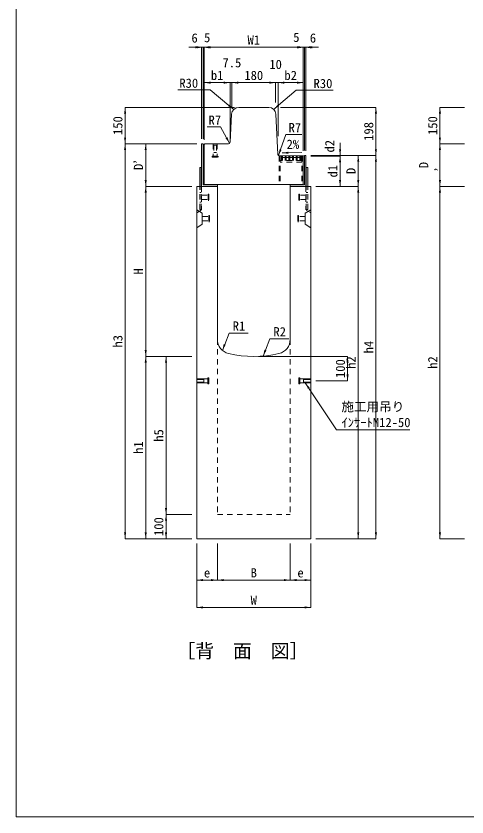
# Model space of a CAD drawing. Units: millimetres at full size. Extents: x 50430 to 75195, y 24892 to 47415.
# Drawn here: x 52621 to 54478, y 33119 to 36415 of the extents above; entities that cross this region are included whole.
import ezdxf
from ezdxf.enums import TextEntityAlignment as Align

# ---------------------------------------------------------------- set-up
doc = ezdxf.new("R2010")
doc.units = ezdxf.units.MM
doc.header["$LTSCALE"] = 30
doc.linetypes.add('DASHED', pattern=[7.5, 6, -1.5])
doc.linetypes.add('USER1', pattern=[1.35, 0.75, -0.6])
for name, color, linetype, lineweight in [('0_2', 7, 'Continuous', 20), ('受枠', 3, 'Continuous', 5), ('寸法線', 7, 'Continuous', 9), ('本体', 2, 'Continuous', 20), ('枠', 5, 'Continuous', 5), ('ｲﾝｻｰﾄ', 3, 'USER1', 5), ('ｸﾞﾚｰﾁﾝｸﾞ', 7, 'Continuous', 5)]:
    doc.layers.add(name, color=color, linetype=linetype, lineweight=lineweight)
doc.styles.add('ＭＳ ゴシック', font='')
doc.styles.get('ＭＳ ゴシック').set_extended_font_data('MS Gothic')

# ---------------------------------------------------------------- blocks, each defined once
blk = doc.blocks.new('filled_arrow')
at = {"color": 0, "linetype": 'Continuous', "lineweight": -2}
blk.add_solid([(7.5, 1.25), (0, 0), (7.5, -1.25)], dxfattribs=at)

msp = doc.modelspace()

# ---------------------------------------------------------------- linework, layer by layer
at = {"layer": '0_2', "lineweight": 13}
for p, q in [((53510.05, 36037.38), (53510.13, 36039.11)), ((53690.21, 36037.6), (53690.13, 36039.11)), ((53385.13, 34264.11), (53815.13, 34264.11))]:
    msp.add_line(p, q, dxfattribs=at)
at = {"layer": '受枠'}
for p, q in [((53385.13, 35889.11), (53385.13, 35714.11)), ((53385.13, 35889.11), (53391.13, 35889.11)), ((53391.13, 35889.11), (53385.13, 35889.11)), ((53391.13, 35889.11), (53391.13, 35720.11)), ((53809.13, 35841), (53815.13, 35841.11)), ((53809.13, 35841), (53809.13, 35720.11)), ((53815.13, 35714.11), (53815.13, 35841.11)), ((53378.13, 35714.11), (53378.13, 35791.11)), ((53384.13, 35791.11), (53378.13, 35791.11)), ((53384.13, 35714.11), (53384.13, 35791.11)), ((53816.13, 35714.11), (53816.13, 35791.11)), ((53816.13, 35791.11), (53822.13, 35791.11)), ((53822.13, 35714.11), (53822.13, 35791.11)), ((53391.13, 35720.11), (53450.13, 35720.11)), ((53450.13, 35714.11), (53450.13, 35720.11)), ((53750.13, 35720.11), (53750.13, 35714.11)), ((53750.13, 35720.11), (53809.13, 35720.11)), ((53750.13, 35714.11), (53750.13, 35720.11))]:
    msp.add_line(p, q, dxfattribs=at)
at = {"layer": '受枠', "linetype": 'USER1'}
for p, q in [((53378.13, 35619.11), (53378.13, 35714.11)), ((53384.13, 35619.11), (53384.13, 35714.11)), ((53816.13, 35619.11), (53816.13, 35714.11)), ((53822.13, 35619.11), (53822.13, 35714.11)), ((53378.13, 35689.11), (53384.13, 35689.11)), ((53816.13, 35689.11), (53822.13, 35689.11)), ((53378.13, 35649.11), (53384.13, 35649.11)), ((53816.13, 35649.11), (53822.13, 35649.11)), ((53384.13, 35619.11), (53378.13, 35619.11)), ((53816.13, 35619.11), (53822.13, 35619.11))]:
    msp.add_line(p, q, dxfattribs=at)
at = {"layer": '寸法線'}
for p, q in [((53333.13, 36286.51), (53443.13, 36286.51)), ((53339.13, 36286.51), (53448.13, 36286.51)), ((53385.13, 35909.11), (53385.13, 36286.51)), ((53391.13, 35909.11), (53391.13, 36286.51)), ((53391.13, 35909.11), (53391.13, 36286.51)), ((53396.13, 35906.11), (53396.13, 36286.51)), ((53396.14, 36286.51), (53804.13, 36286.51)), ((53396.14, 35906.19), (53396.14, 36286.51)), ((53861.13, 36286.51), (53752.13, 36286.51)), ((53867.13, 36286.51), (53757.13, 36286.51)), ((53804.13, 35860.2), (53804.13, 36286.51)), ((53804.13, 35860.2), (53804.13, 36286.51)), ((53809.13, 35861.87), (53809.13, 36286.51)), ((53809.13, 35861.87), (53809.13, 36286.51)), ((53815.13, 35860.87), (53815.13, 36286.51)), ((53396.13, 36140.81), (53502.63, 36140.81)), ((53396.13, 35906.11), (53396.13, 36140.81)), ((53450.63, 36140.81), (53562.13, 36140.81)), ((53502.63, 35909.11), (53502.63, 36140.81)), ((53502.63, 35909.11), (53502.63, 36140.81)), ((53510.13, 36140.81), (53690.13, 36140.81)), ((53510.13, 36038.37), (53510.13, 36140.81)), ((53510.13, 36059.11), (53510.13, 36140.81)), ((53638.13, 36140.81), (53752.13, 36140.81)), ((53690.13, 36059.09), (53690.13, 36140.81)), ((53690.13, 36059.09), (53690.13, 36140.81)), ((53700.13, 36140.81), (53804.13, 36140.81)), ((53700.13, 35921.31), (53700.13, 36140.81)), ((53700.13, 35921.31), (53700.13, 36140.81)), ((53804.13, 35860.92), (53804.13, 36140.81)), ((53070.32, 35889.11), (53070.32, 36039.11)), ((53521.01, 36039.11), (53070.32, 36039.11)), ((53710.13, 36039.11), (54103.13, 36039.11)), ((54103.13, 36039.11), (54103.13, 35841.11)), ((54366.64, 36039.11), (54366.64, 35889.11)), ((54468.06, 36039.11), (54366.64, 36039.11)), ((53955.48, 35893.11), (53955.48, 35787.05)), ((53070.32, 34264.11), (53070.32, 35889.11)), ((53345.13, 35889.11), (53070.32, 35889.11)), ((53345.13, 35889.11), (53070.32, 35889.11)), ((53155.24, 35889.11), (53155.24, 35714.11)), ((53365.13, 35889.11), (53155.24, 35889.11)), ((54366.64, 35889.11), (54366.64, 35714.12)), ((54468.06, 35889.11), (54366.64, 35889.11)), ((54468.06, 35889.11), (54366.64, 35889.11)), ((53835.13, 35841.11), (53955.48, 35841.11)), ((53835.13, 35841.11), (54030.26, 35841.11)), ((53835.13, 35841.11), (54103.13, 35841.11)), ((53835.13, 35841.11), (54103.13, 35841.11)), ((53835.13, 35839.05), (53955.48, 35839.05)), ((53835.13, 35839.05), (53955.48, 35839.05)), ((53955.48, 35839.05), (53955.48, 35714.11)), ((54030.26, 35841.11), (54030.26, 35714.11)), ((54103.13, 35841.11), (54103.13, 34264.11)), ((53345.13, 35714.11), (53155.24, 35714.11)), ((53155.24, 35714.11), (53155.24, 35014.11)), ((53345.13, 35714.11), (53155.24, 35714.11)), ((53855.13, 35714.11), (53955.48, 35714.11)), ((53855.13, 35714.11), (54030.26, 35714.11)), ((53855.13, 35714.11), (54030.26, 35714.11)), ((54030.26, 35714.11), (54030.26, 34264.11)), ((54468.06, 35714.12), (54366.64, 35714.12)), ((54366.64, 35714.12), (54366.64, 34264.12)), ((54468.06, 35714.12), (54366.64, 35714.12)), ((53345.13, 35014.11), (53155.24, 35014.11)), ((53155.24, 35014.11), (53155.24, 34264.11)), ((53345.13, 35014.11), (53155.24, 35014.11)), ((53238.86, 34364.11), (53238.86, 35014.11)), ((53325.13, 35014.11), (53238.86, 35014.11)), ((53620.13, 35014.11), (53986.45, 35014.11)), ((53986.45, 35014.11), (53986.45, 34914.11)), ((53855.13, 34914.11), (53986.45, 34914.11)), ((53345.13, 34364.11), (53238.86, 34364.11)), ((53238.86, 34264.11), (53238.86, 34364.11)), ((53345.13, 34364.11), (53238.86, 34364.11)), ((53345.13, 34264.11), (53070.32, 34264.11)), ((53345.13, 34264.11), (53155.24, 34264.11)), ((53345.13, 34264.11), (53238.86, 34264.11)), ((53365.13, 34244.11), (53365.13, 34093.96)), ((53365.13, 34244.11), (53365.13, 33981.45)), ((53450.13, 34244.11), (53450.13, 34093.96)), ((53450.13, 34244.11), (53450.13, 34093.96)), ((53750.13, 34244.11), (53750.13, 34093.96)), ((53750.13, 34244.11), (53750.13, 34093.96)), ((53835.13, 34244.11), (53835.13, 34093.96)), ((53835.13, 34244.11), (53835.13, 33981.45)), ((53855.13, 34264.11), (54030.26, 34264.11)), ((53855.13, 34264.11), (54103.13, 34264.11)), ((54468.06, 34264.12), (54366.64, 34264.12)), ((53365.13, 34093.96), (53450.13, 34093.96)), ((53450.13, 34093.96), (53750.13, 34093.96)), ((53750.13, 34093.96), (53835.13, 34093.96)), ((53365.13, 33981.45), (53835.13, 33981.45))]:
    msp.add_line(p, q, dxfattribs=at)
for points in [[(53517.99, 36030.85), (53497.91, 36047.36), (53420.97, 36110.65), (53286.94, 36110.65)], [(53682.27, 36030.85), (53702.07, 36047.7), (53774.65, 36109.52), (53926.72, 36109.52)], [(53500.34, 35891.37), (53487.88, 35914.19), (53463.67, 35958.49), (53408.4, 35958.49)], [(53702.05, 35841.07), (53710.51, 35865.65), (53731.88, 35927.82), (53797.89, 35927.82)], [(53716.63, 35851.78), (53742.62, 35852.49), (53797.84, 35853.98)], [(53470.89, 35039.25), (53480.44, 35063.43), (53498.88, 35110.13), (53576.43, 35110.13)], [(53638.62, 35015.76), (53648.17, 35039.94), (53666.61, 35086.64), (53744.15, 35086.64)], [(53812.13, 34905.86), (53940.98, 34712.05), (54242.2, 34712.05)]]:
    msp.add_lwpolyline(points, dxfattribs=at)
at = {"layer": '本体'}
for p, q in [((53538.67, 36039.11), (53661.6, 36039.11)), ((53502.97, 35895.75), (53508.71, 36010.61)), ((53699.8, 35845.88), (53691.56, 36010.61)), ((53396.14, 35886.2), (53396.13, 35721.11)), ((53495.97, 35889.11), (53399.13, 35889.11)), ((53707.04, 35839.23), (53804.13, 35840.92)), ((53804.13, 35721.11), (53804.13, 35840.92)), ((53365.13, 35714.11), (53365.13, 34264.11)), ((53450.13, 35714.11), (53365.13, 35714.11)), ((53804.13, 35721.11), (53396.13, 35721.11)), ((53450.13, 35084.64), (53450.13, 35714.11)), ((53750.13, 35084.64), (53750.13, 35714.11)), ((53835.13, 35714.11), (53750.13, 35714.11)), ((53835.13, 34264.11), (53835.13, 35714.11)), ((53365.13, 34264.11), (53835.13, 34264.11))]:
    msp.add_line(p, q, dxfattribs=at)
at = {"layer": '本体', "linetype": 'USER1', "lineweight": 9}
for p, q in [((53385.13, 35714.11), (53385.13, 35617.11)), ((53815.13, 35714.11), (53815.13, 35617.11)), ((53365.13, 35604.61), (53385.13, 35617.11)), ((53835.13, 35604.61), (53815.13, 35617.11)), ((53450.13, 35084.64), (53450.13, 34364.11)), ((53750.13, 35084.64), (53750.13, 34364.11)), ((53450.13, 34364.11), (53750.13, 34364.11))]:
    msp.add_line(p, q, dxfattribs=at)
at = {"layer": '本体', "lineweight": 9}
for p, q in [((53365.13, 35618.1), (53388.33, 35603.61)), ((53388.33, 35603.61), (53388.33, 35558.61)), ((53835.13, 35618.1), (53811.93, 35603.61)), ((53811.93, 35603.61), (53811.93, 35558.61)), ((53365.13, 35544.1), (53388.33, 35558.61)), ((53835.13, 35544.1), (53811.93, 35558.61))]:
    msp.add_line(p, q, dxfattribs=at)
at = {"layer": '本体'}
for centre, radius, start, end in [((53538.67, 36009.11), 30, 90, 177.13784), ((53661.6, 36009.11), 30, 2.86268, 90), ((53495.97, 35896.11), 7, 270, 357.13784), ((53399.13, 35886.11), 3, 90, 180), ((53706.79, 35846.23), 7, 182.86433, 272.07011), ((53510.14, 35084.64), 60, 180, 256.65785), ((53690.13, 35084.64), 60, 283.34237, 0), ((53600.13, 35464.11), 450, 256.65777, 283.34225)]:
    msp.add_arc(centre, radius, start, end, dxfattribs=at)
at = {"layer": '枠', "lineweight": 13}
for q in [(52621.16, 38633.48), (60621.16, 33119.19)]:
    msp.add_line((52621.16, 33119.19), q, dxfattribs=at)
at = {"layer": 'ｲﾝｻｰﾄ'}
for p, q in [((53430.38, 35889.11), (53451.88, 35889.11)), ((53432.88, 35889.11), (53432.88, 35838.11)), ((53432.88, 35884.11), (53449.38, 35884.11)), ((53435.88, 35884.11), (53435.88, 35854.11)), ((53446.38, 35884.11), (53446.38, 35854.11)), ((53449.38, 35889.11), (53449.38, 35838.11)), ((53428.38, 35838.11), (53453.88, 35838.11)), ((53428.38, 35838.11), (53428.38, 35834.11)), ((53428.38, 35834.11), (53453.88, 35834.11)), ((53435.88, 35854.11), (53446.38, 35854.11)), ((53453.88, 35838.11), (53453.88, 35834.11)), ((53385.13, 35677.61), (53412.13, 35677.61)), ((53412.13, 35681.61), (53412.13, 35656.61)), ((53412.13, 35681.61), (53415.14, 35681.61)), ((53415.14, 35681.61), (53415.14, 35656.61)), ((53785.13, 35681.61), (53785.13, 35656.61)), ((53788.13, 35681.61), (53785.13, 35681.61)), ((53788.13, 35681.61), (53788.13, 35656.61)), ((53815.13, 35677.61), (53788.13, 35677.61)), ((53385.13, 35660.61), (53412.13, 35660.61)), ((53412.13, 35656.61), (53415.14, 35656.61)), ((53788.13, 35656.61), (53785.13, 35656.61)), ((53815.13, 35660.61), (53788.13, 35660.61)), ((53388.33, 35589.61), (53415.34, 35589.61)), ((53388.33, 35572.61), (53415.34, 35572.61)), ((53415.34, 35593.61), (53415.34, 35568.61)), ((53415.34, 35593.61), (53418.34, 35593.61)), ((53415.34, 35568.61), (53418.34, 35568.61)), ((53418.34, 35593.61), (53418.34, 35568.61)), ((53784.93, 35593.61), (53781.93, 35593.61)), ((53781.93, 35593.61), (53781.93, 35568.61)), ((53784.93, 35568.61), (53781.93, 35568.61)), ((53784.93, 35593.61), (53784.93, 35568.61)), ((53811.93, 35589.61), (53784.93, 35589.61)), ((53811.93, 35572.61), (53784.93, 35572.61))]:
    msp.add_line(p, q, dxfattribs=at)
at = {"layer": 'ｲﾝｻｰﾄ', "linetype": 'DASHED', "lineweight": 9}
for p, q in [((53365.13, 34905.86), (53365.13, 34922.36)), ((53365.13, 34922.36), (53411.13, 34922.36)), ((53365.13, 34919.36), (53395.13, 34919.36)), ((53365.13, 34908.86), (53395.13, 34908.86)), ((53365.13, 34905.86), (53411.13, 34905.86)), ((53395.13, 34908.86), (53395.13, 34919.36)), ((53411.13, 34926.86), (53415.13, 34926.86)), ((53411.13, 34901.36), (53411.13, 34926.86)), ((53415.13, 34901.36), (53415.13, 34926.86)), ((53789.13, 34926.86), (53785.13, 34926.86)), ((53785.13, 34901.36), (53785.13, 34926.86)), ((53789.13, 34901.36), (53789.13, 34926.86)), ((53835.13, 34922.36), (53789.13, 34922.36)), ((53835.13, 34905.86), (53789.13, 34905.86)), ((53805.13, 34908.86), (53805.13, 34919.36)), ((53835.13, 34919.36), (53805.13, 34919.36)), ((53835.13, 34908.86), (53805.13, 34908.86)), ((53835.13, 34905.86), (53835.13, 34922.36)), ((53411.13, 34901.36), (53415.13, 34901.36)), ((53789.13, 34901.36), (53785.13, 34901.36))]:
    msp.add_line(p, q, dxfattribs=at)
at = {"layer": 'ｸﾞﾚｰﾁﾝｸﾞ', "linetype": 'USER1', "lineweight": 9}
for p, q in [((53802.63, 35839.11), (53704.63, 35839.11)), ((53704.63, 35839.11), (53704.63, 35721.11)), ((53709.13, 35839.11), (53709.13, 35721.11)), ((53713.63, 35820.11), (53713.63, 35839.11)), ((53718.13, 35820.11), (53718.13, 35839.11)), ((53718.13, 35833.11), (53728.73, 35833.11)), ((53728.73, 35820.11), (53728.73, 35839.11)), ((53733.23, 35820.11), (53733.23, 35839.11)), ((53733.23, 35833.11), (53743.83, 35833.11)), ((53743.83, 35820.11), (53743.83, 35839.11)), ((53748.33, 35820.11), (53748.33, 35839.11)), ((53748.33, 35833.11), (53758.93, 35833.11)), ((53758.93, 35820.11), (53758.93, 35839.11)), ((53763.43, 35820.11), (53763.43, 35839.11)), ((53763.43, 35833.11), (53774.03, 35833.11)), ((53774.03, 35820.11), (53774.03, 35839.11)), ((53778.53, 35820.11), (53778.53, 35839.11)), ((53778.53, 35833.11), (53789.13, 35833.11)), ((53789.13, 35820.11), (53789.13, 35839.11)), ((53793.63, 35820.11), (53793.63, 35839.11)), ((53798.13, 35839.11), (53798.13, 35721.11)), ((53802.63, 35839.11), (53802.63, 35721.11)), ((53798.13, 35820.11), (53709.13, 35820.11)), ((53798.13, 35814.11), (53709.13, 35814.11))]:
    msp.add_line(p, q, dxfattribs=at)

# ---------------------------------------------------------------- block references
at = {"layer": '寸法線', "xscale": 3.47, "yscale": 3.47}
for p, rotation in [((53385.13, 36286.51), 180), ((53391.13, 36286.51), 180), ((53804.13, 36286.51), 180), ((53804.13, 36286.51), 180), ((53809.13, 36286.51), 180), ((53502.63, 36140.81), 180), ((53502.63, 36140.81), 180), ((53690.13, 36140.81), 180), ((53690.13, 36140.81), 180), ((53804.13, 36140.81), 180), ((53070.32, 36039.11), 270), ((53517.99, 36030.85), 140.6), ((53682.27, 36030.85), 40.4), ((54103.13, 36039.11), 270), ((54366.64, 36039.11), 270), ((53070.32, 35889.11), 90), ((53500.34, 35891.37), 118.6), ((54366.64, 35889.11), 90), ((53070.32, 35889.11), 270), ((53155.24, 35889.11), 270), ((53702.05, 35841.07), 71), ((53955.48, 35841.11), 90), ((54103.13, 35841.11), 90), ((54366.64, 35889.11), 270), ((53716.63, 35851.78), 1.5), ((53955.48, 35839.05), 270), ((53955.48, 35839.05), 270), ((54030.26, 35841.11), 270), ((54103.13, 35841.11), 270), ((53155.24, 35714.11), 90), ((53955.48, 35714.11), 90), ((54030.26, 35714.11), 90), ((54366.64, 35714.12), 90), ((53155.24, 35714.11), 270), ((54030.26, 35714.11), 270), ((54366.64, 35714.12), 270), ((53155.24, 35014.11), 90), ((53470.89, 35039.25), 68.5), ((53638.62, 35015.76), 68.5), ((53155.24, 35014.11), 270), ((53238.86, 35014.11), 270), ((53986.45, 35014.11), 270), ((53986.45, 34914.11), 90), ((53812.13, 34905.86), 303.6), ((53238.86, 34364.11), 90), ((53238.86, 34364.11), 270), ((53070.32, 34264.11), 90), ((53155.24, 34264.11), 90), ((53238.86, 34264.11), 90), ((54030.26, 34264.11), 90), ((54103.13, 34264.11), 90), ((54366.64, 34264.12), 90), ((53450.13, 34093.96), 180), ((53750.13, 34093.96), 180), ((53835.13, 34093.96), 180), ((53835.13, 33981.45), 180)]:
    msp.add_blockref('filled_arrow', p, dxfattribs=dict(at, rotation=rotation))
for p in [(53391.13, 36286.51), (53396.13, 36286.51), (53396.14, 36286.51), (53809.13, 36286.51), (53815.13, 36286.51), (53396.13, 36140.81), (53510.13, 36140.81), (53510.13, 36140.81), (53700.13, 36140.81), (53700.13, 36140.81), (53365.13, 34093.96), (53450.13, 34093.96), (53750.13, 34093.96), (53365.13, 33981.45)]:
    msp.add_blockref('filled_arrow', p, dxfattribs=at)

# ---------------------------------------------------------------- texts
at = {"layer": '0_2', "style": 'ＭＳ ゴシック'}
for s, p in [('R30', (53332.5, 36138.68)), ('R30', (53885.02, 36137.55)), ('R7', (53439.74, 35986.52)), ('R7', (53769.34, 35955.86)), ('2%', (53761.17, 35887.38)), ('R1', (53539.16, 35139.37)), ('R2', (53706.89, 35115.88))]:
    msp.add_text(s, height=37.98, dxfattribs=at).set_placement(p, align=Align.MIDDLE_CENTER)
msp.add_text('［背\u3000面\u3000図］', height=56.96, dxfattribs=at).set_placement((53281.51, 33756.92), align=Align.BOTTOM_LEFT)
at = {"layer": '寸法線', "style": 'ＭＳ ゴシック'}
for s, p in [('6', (53356.43, 36324.7)), ('5', (53408.35, 36326.28)), ('W1', (53600.13, 36316.51)), ('5', (53775.52, 36327.45)), ('6', (53843.84, 36324.7)), ('7.5', (53510.13, 36222.82)), ('10', (53690.13, 36216.14)), ('b1', (53449.38, 36170.81)), ('180', (53600.13, 36170.81)), ('b2', (53752.13, 36170.81)), ('e', (53407.63, 34123.96)), ('B', (53600.13, 34123.96)), ('e', (53792.63, 34123.96)), ('W', (53600.13, 34011.45))]:
    msp.add_text(s, height=37.98, dxfattribs=at).set_placement(p, align=Align.MIDDLE_CENTER)
for s, p in [('150', (53040.32, 35964.11)), ('150', (54336.64, 35964.11)), ('198', (54073.13, 35940.11)), ('d2', (53912.68, 35879.29)), ('D’', (53125.24, 35801.61)), ('d1', (53925.48, 35776.58)), ('D', (54000.26, 35777.61)), ('H', (53125.24, 35364.11)), ('h3', (53040.32, 35076.61)), ('h4', (54073.13, 35052.61)), ('h2', (54000.26, 34989.11)), ('h2', (54336.64, 34989.12)), ('100', (53956.45, 34964.11)), ('h5', (53208.86, 34689.11)), ('h1', (53125.24, 34639.11)), ('100', (53208.86, 34314.11))]:
    msp.add_text(s, height=37.98, rotation=90, dxfattribs=at).set_placement(p, align=Align.MIDDLE_CENTER)
for s, p in [('D', (54330.04, 35788.66)), ('’', (54395.04, 35775.71))]:
    msp.add_text(s, height=37.98, rotation=90, dxfattribs=at).set_placement(p, align=Align.BOTTOM_LEFT)
for s, p in [('施工用吊り', (53960.98, 34777.15)), ('ｲﾝｻｰﾄM12-50', (53960.98, 34712.15))]:
    msp.add_text(s, height=37.98, dxfattribs=at).set_placement(p, align=Align.BOTTOM_LEFT)

doc.saveas('drawing.dxf')
